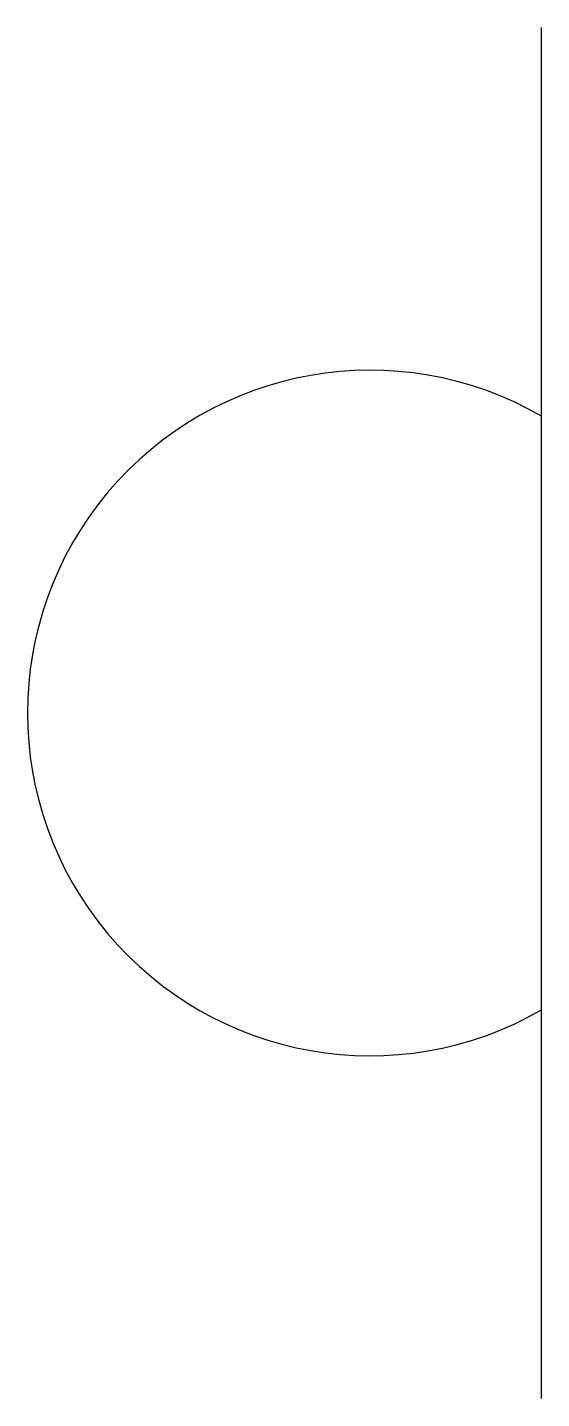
# Model space of a CAD drawing. Header units: millimetres. Extents: x -10 to 5, y -20 to 20.
import ezdxf

# ---------------------------------------------------------------- set-up
doc = ezdxf.new("R2010")
doc.units = ezdxf.units.MM

msp = doc.modelspace()

# ---------------------------------------------------------------- linework, layer by layer
msp.add_line((5, -20), (5, 20))
msp.add_arc((0, 0), 10, 60, 300)

doc.saveas('drawing.dxf')
